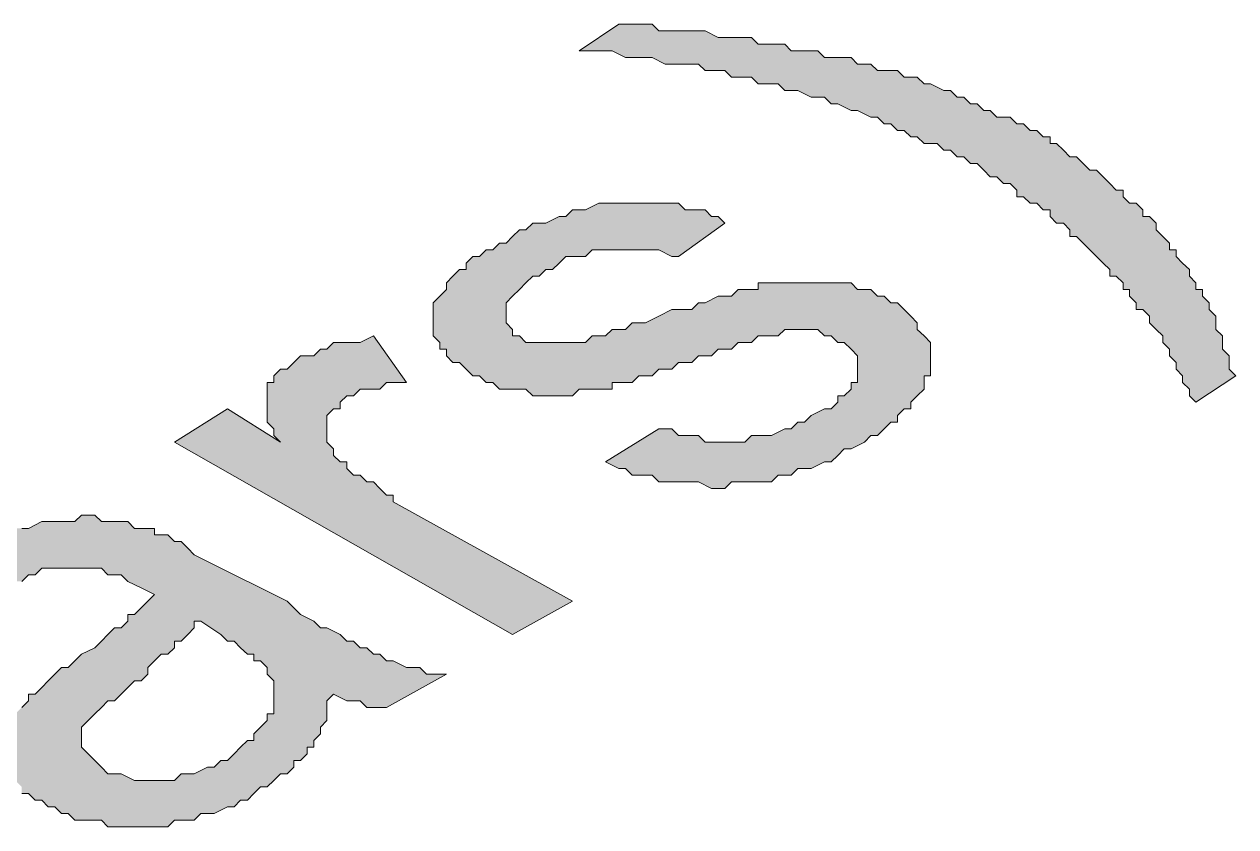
# Model space of a CAD drawing. Header units: inches. Extents: x -430764 to 256483, y 7374 to 217374.
# Drawn here: x 140218 to 143983, y 50958 to 53453 of the extents above; entities that cross this region are included whole.
import ezdxf

# ---------------------------------------------------------------- set-up
doc = ezdxf.new("R2010")
doc.units = ezdxf.units.IN
doc.header["$MEASUREMENT"] = 0
doc.layers.add('Background Stuff', color=252, linetype='Continuous', lineweight=5)
doc.layers.add('Layer 1', color=7, linetype='Continuous')

# ---------------------------------------------------------------- blocks, each defined once
blk = doc.blocks.new('block 3')
at = {"layer": 'Layer 1'}
h = blk.add_hatch(color=255, dxfattribs=at)
h.dxf.hatch_style = 2
h.paths.add_polyline_path([(842.776, -669.023), (842.158, -669.436), (842.055, -669.333), (842.055, -669.23), (841.951, -669.126), (841.951, -669.023), (841.848, -668.92), (841.848, -668.817), (841.745, -668.714), (841.745, -668.612), (841.642, -668.507), (841.642, -668.404), (841.539, -668.302), (841.438, -668.199), (841.438, -668.096), (841.333, -667.992), (841.23, -667.992), (841.23, -667.89), (841.126, -667.786), (841.126, -667.684), (841.024, -667.684), (841.024, -667.58), (840.92, -667.478), (840.818, -667.478), (840.818, -667.374), (840.714, -667.271), (840.611, -667.168), (840.509, -667.064), (840.405, -666.962), (840.303, -666.858), (840.199, -666.858), (840.199, -666.756), (840.097, -666.652), (839.992, -666.652), (839.89, -666.549), (839.89, -666.446), (839.786, -666.446), (839.684, -666.343), (839.581, -666.343), (839.478, -666.241), (839.375, -666.241), (839.375, -666.137), (839.271, -666.035), (839.168, -666.035), (839.064, -665.93), (838.962, -665.93), (838.86, -665.828), (838.757, -665.725), (838.653, -665.725), (838.549, -665.622), (838.447, -665.622), (838.344, -665.519), (838.241, -665.519), (838.137, -665.416), (837.932, -665.416), (837.828, -665.312), (837.726, -665.312), (837.622, -665.209), (837.52, -665.209), (837.416, -665.106), (837.312, -665.106), (837.209, -665.004), (837.106, -665.004), (836.9, -664.9), (836.799, -664.9), (836.592, -664.797), (836.487, -664.797), (836.386, -664.693), (836.283, -664.693), (836.18, -664.693), (835.973, -664.591), (835.87, -664.591), (835.767, -664.591), (835.664, -664.487), (835.457, -664.487), (835.354, -664.487), (835.251, -664.385), (835.148, -664.385), (834.942, -664.385), (834.838, -664.281), (834.735, -664.281), (834.632, -664.281), (834.529, -664.281), (834.428, -664.179), (834.323, -664.179), (834.116, -664.179), (834.015, -664.179), (833.91, -664.179), (833.706, -664.076), (833.603, -664.076), (833.396, -664.076), (833.293, -664.076), (833.087, -663.972), (832.881, -663.972), (832.674, -663.972), (832.571, -663.972), (833.189, -663.56), (833.396, -663.56), (833.5, -663.56), (833.706, -663.56), (833.809, -663.664), (834.015, -663.664), (834.116, -663.664), (834.222, -663.664), (834.428, -663.664), (834.529, -663.664), (834.735, -663.766), (834.838, -663.766), (834.942, -663.766), (835.148, -663.766), (835.251, -663.766), (835.354, -663.869), (835.561, -663.869), (835.664, -663.869), (835.767, -663.869), (835.87, -663.972), (836.076, -663.972), (836.18, -663.972), (836.283, -663.972), (836.386, -664.076), (836.592, -664.076), (836.693, -664.076), (836.799, -664.076), (836.9, -664.179), (837.005, -664.179), (837.106, -664.179), (837.209, -664.281), (837.312, -664.281), (837.52, -664.281), (837.622, -664.385), (837.726, -664.385), (837.828, -664.385), (837.932, -664.487), (838.034, -664.487), (838.241, -664.591), (838.344, -664.591), (838.447, -664.693), (838.549, -664.693), (838.653, -664.797), (838.757, -664.797), (838.86, -664.9), (838.962, -664.9), (839.064, -665.004), (839.271, -665.004), (839.375, -665.106), (839.478, -665.106), (839.581, -665.209), (839.684, -665.209), (839.786, -665.312), (839.89, -665.312), (839.89, -665.416), (839.992, -665.416), (840.097, -665.519), (840.199, -665.622), (840.303, -665.622), (840.405, -665.725), (840.509, -665.828), (840.611, -665.828), (840.714, -665.93), (840.818, -666.035), (840.92, -666.137), (841.024, -666.137), (841.024, -666.241), (841.126, -666.343), (841.23, -666.343), (841.333, -666.446), (841.333, -666.549), (841.438, -666.549), (841.539, -666.652), (841.539, -666.756), (841.642, -666.858), (841.745, -666.962), (841.745, -667.064), (841.848, -667.064), (841.848, -667.168), (841.951, -667.271), (842.055, -667.374), (842.055, -667.478), (842.158, -667.58), (842.158, -667.684), (842.261, -667.684), (842.261, -667.786), (842.363, -667.89), (842.363, -667.992), (842.467, -668.096), (842.467, -668.199), (842.467, -668.302), (842.569, -668.404), (842.569, -668.507), (842.569, -668.612), (842.674, -668.714), (842.674, -668.817), (842.674, -668.92)])
h = blk.add_hatch(color=255, dxfattribs=at)
h.dxf.hatch_style = 2
h.paths.add_polyline_path([(832.983, -670.362), (833.809, -669.848), (833.91, -669.848), (834.015, -669.848), (834.116, -669.951), (834.323, -669.951), (834.428, -669.951), (834.529, -670.055), (834.632, -670.055), (834.838, -670.055), (834.942, -670.055), (835.045, -670.055), (835.148, -670.055), (835.251, -669.951), (835.354, -669.951), (835.457, -669.951), (835.561, -669.951), (835.767, -669.848), (835.87, -669.848), (835.973, -669.745), (836.076, -669.745), (836.18, -669.642), (836.386, -669.539), (836.487, -669.539), (836.592, -669.436), (836.592, -669.333), (836.693, -669.333), (836.799, -669.23), (836.799, -669.126), (836.9, -669.126), (836.9, -669.023), (836.9, -668.92), (836.9, -668.817), (836.9, -668.714), (836.799, -668.612), (836.693, -668.507), (836.592, -668.507), (836.487, -668.404), (836.386, -668.404), (836.283, -668.302), (836.076, -668.302), (835.973, -668.302), (835.87, -668.302), (835.767, -668.302), (835.664, -668.404), (835.561, -668.404), (835.457, -668.404), (835.354, -668.404), (835.251, -668.507), (835.045, -668.507), (834.942, -668.612), (834.735, -668.612), (834.632, -668.714), (834.428, -668.714), (834.323, -668.817), (834.116, -668.817), (834.015, -668.92), (833.809, -668.92), (833.706, -669.023), (833.603, -669.023), (833.5, -669.023), (833.396, -669.126), (833.189, -669.126), (833.087, -669.126), (833.087, -669.23), (832.983, -669.23), (832.881, -669.23), (832.674, -669.23), (832.571, -669.23), (832.468, -669.333), (832.262, -669.333), (832.158, -669.333), (832.055, -669.333), (831.851, -669.333), (831.746, -669.23), (831.645, -669.23), (831.54, -669.23), (831.333, -669.23), (831.231, -669.126), (831.129, -669.126), (831.025, -669.023), (830.922, -669.023), (830.818, -668.92), (830.716, -668.817), (830.612, -668.817), (830.51, -668.714), (830.51, -668.612), (830.406, -668.612), (830.406, -668.507), (830.303, -668.404), (830.303, -668.302), (830.303, -668.199), (830.303, -668.096), (830.303, -667.992), (830.303, -667.89), (830.406, -667.786), (830.51, -667.684), (830.51, -667.58), (830.612, -667.478), (830.716, -667.374), (830.818, -667.374), (830.818, -667.271), (830.922, -667.168), (831.025, -667.168), (831.129, -667.064), (831.231, -667.064), (831.333, -666.962), (831.438, -666.962), (831.54, -666.858), (831.645, -666.756), (831.746, -666.756), (831.851, -666.652), (831.952, -666.652), (832.055, -666.652), (832.262, -666.549), (832.365, -666.549), (832.468, -666.446), (832.571, -666.446), (832.674, -666.446), (832.881, -666.343), (832.983, -666.343), (833.189, -666.343), (833.293, -666.343), (833.396, -666.343), (833.5, -666.343), (833.706, -666.343), (833.809, -666.343), (834.015, -666.343), (834.116, -666.343), (834.222, -666.446), (834.323, -666.446), (834.529, -666.446), (834.632, -666.549), (834.735, -666.549), (834.838, -666.652), (834.116, -667.168), (834.015, -667.168), (833.809, -667.064), (833.706, -667.064), (833.603, -667.064), (833.5, -667.064), (833.293, -667.064), (833.189, -667.064), (833.087, -667.064), (832.983, -667.064), (832.881, -667.064), (832.777, -667.064), (832.674, -667.168), (832.571, -667.168), (832.365, -667.168), (832.262, -667.271), (832.158, -667.374), (832.055, -667.374), (831.952, -667.478), (831.851, -667.478), (831.746, -667.58), (831.645, -667.684), (831.54, -667.786), (831.438, -667.89), (831.438, -667.992), (831.438, -668.096), (831.438, -668.199), (831.54, -668.302), (831.54, -668.404), (831.645, -668.404), (831.746, -668.507), (831.851, -668.507), (831.952, -668.507), (832.055, -668.507), (832.158, -668.507), (832.365, -668.507), (832.468, -668.507), (832.571, -668.507), (832.674, -668.507), (832.777, -668.404), (832.881, -668.404), (832.983, -668.404), (833.087, -668.302), (833.293, -668.302), (833.396, -668.199), (833.603, -668.199), (833.809, -668.096), (834.015, -667.992), (834.116, -667.992), (834.323, -667.992), (834.428, -667.89), (834.529, -667.89), (834.735, -667.786), (834.838, -667.786), (834.942, -667.786), (835.045, -667.684), (835.148, -667.684), (835.251, -667.684), (835.354, -667.684), (835.354, -667.58), (835.561, -667.58), (835.664, -667.58), (835.767, -667.58), (835.973, -667.58), (836.076, -667.58), (836.18, -667.58), (836.386, -667.58), (836.487, -667.58), (836.592, -667.58), (836.693, -667.58), (836.799, -667.58), (836.9, -667.684), (837.106, -667.684), (837.209, -667.786), (837.312, -667.786), (837.416, -667.89), (837.52, -667.89), (837.622, -667.992), (837.726, -668.096), (837.828, -668.199), (837.828, -668.302), (837.932, -668.404), (838.034, -668.507), (838.034, -668.612), (838.034, -668.714), (838.034, -668.817), (838.034, -668.92), (838.034, -669.023), (837.932, -669.023), (837.932, -669.126), (837.932, -669.23), (837.828, -669.333), (837.726, -669.436), (837.726, -669.539), (837.622, -669.539), (837.52, -669.642), (837.52, -669.745), (837.416, -669.745), (837.312, -669.848), (837.209, -669.951), (837.106, -669.951), (837.005, -670.055), (836.799, -670.157), (836.693, -670.157), (836.592, -670.261), (836.487, -670.362), (836.386, -670.362), (836.18, -670.467), (836.076, -670.467), (835.973, -670.467), (835.87, -670.568), (835.767, -670.568), (835.664, -670.568), (835.561, -670.673), (835.354, -670.673), (835.251, -670.673), (835.148, -670.673), (835.045, -670.673), (834.942, -670.673), (834.838, -670.775), (834.735, -670.775), (834.632, -670.775), (834.428, -670.673), (834.323, -670.673), (834.222, -670.673), (834.015, -670.673), (833.91, -670.673), (833.809, -670.673), (833.706, -670.568), (833.5, -670.568), (833.396, -670.568), (833.293, -670.467), (833.189, -670.467)])
h = blk.add_hatch(color=255, dxfattribs=at)
h.dxf.hatch_style = 2
h.paths.add_polyline_path([(831.54, -673.044), (826.283, -670.055), (827.107, -669.539), (827.933, -670.055), (827.829, -669.951), (827.829, -669.848), (827.727, -669.745), (827.727, -669.642), (827.727, -669.539), (827.727, -669.436), (827.727, -669.333), (827.727, -669.23), (827.727, -669.126), (827.829, -669.126), (827.829, -669.023), (827.933, -668.92), (828.035, -668.92), (828.139, -668.817), (828.241, -668.714), (828.346, -668.714), (828.448, -668.714), (828.552, -668.612), (828.654, -668.612), (828.757, -668.507), (828.963, -668.507), (829.067, -668.507), (829.17, -668.507), (829.376, -668.404), (829.891, -669.126), (829.685, -669.126), (829.582, -669.126), (829.478, -669.23), (829.273, -669.23), (829.17, -669.23), (829.067, -669.333), (828.963, -669.333), (828.86, -669.436), (828.86, -669.539), (828.757, -669.539), (828.654, -669.642), (828.654, -669.745), (828.654, -669.848), (828.654, -669.951), (828.654, -670.055), (828.757, -670.157), (828.757, -670.261), (828.86, -670.362), (828.963, -670.362), (828.963, -670.467), (829.067, -670.568), (829.17, -670.568), (829.273, -670.673), (829.376, -670.673), (829.478, -670.775), (829.582, -670.879), (829.685, -670.879), (829.685, -670.981), (832.468, -672.528)])
h = blk.add_hatch(color=255, dxfattribs=at)
h.dxf.hatch_style = 2
h.paths.add_polyline_path([(826.696, -672.838), (826.593, -672.838), (826.593, -672.939), (826.49, -673.044), (826.387, -673.146), (826.283, -673.146), (826.283, -673.25), (826.18, -673.353), (826.077, -673.353), (825.975, -673.456), (825.871, -673.559), (825.871, -673.661), (825.769, -673.766), (825.664, -673.766), (825.562, -673.868), (825.458, -673.972), (825.355, -674.074), (825.252, -674.074), (825.149, -674.177), (825.047, -674.28), (824.942, -674.383), (824.841, -674.487), (824.841, -674.59), (824.841, -674.693), (824.841, -674.795), (824.942, -674.899), (825.047, -675.002), (825.149, -675.105), (825.252, -675.208), (825.355, -675.208), (825.458, -675.208), (825.664, -675.312), (825.769, -675.312), (825.871, -675.312), (826.077, -675.312), (826.18, -675.312), (826.283, -675.312), (826.387, -675.208), (826.49, -675.208), (826.593, -675.208), (826.799, -675.105), (826.9, -675.105), (827.005, -675.002), (827.107, -675.002), (827.212, -674.899), (827.313, -674.795), (827.418, -674.693), (827.52, -674.693), (827.52, -674.59), (827.624, -674.487), (827.727, -674.383), (827.727, -674.28), (827.829, -674.28), (827.829, -674.177), (827.829, -674.074), (827.829, -673.972), (827.829, -673.868), (827.829, -673.766), (827.727, -673.661), (827.727, -673.559), (827.624, -673.456), (827.52, -673.456), (827.52, -673.353), (827.418, -673.353), (827.313, -673.25), (827.212, -673.146), (827.107, -673.146), (827.005, -673.044)])
h.paths.add_polyline_path([(828.757, -673.972), (828.654, -674.074), (828.654, -674.177), (828.654, -674.28), (828.654, -674.383), (828.552, -674.487), (828.552, -674.59), (828.448, -674.693), (828.448, -674.795), (828.346, -674.795), (828.346, -674.899), (828.241, -675.002), (828.139, -675.002), (828.139, -675.105), (828.035, -675.208), (827.933, -675.208), (827.829, -675.312), (827.727, -675.415), (827.624, -675.415), (827.52, -675.517), (827.418, -675.62), (827.313, -675.62), (827.212, -675.723), (827.107, -675.723), (826.9, -675.827), (826.799, -675.827), (826.696, -675.827), (826.593, -675.93), (826.49, -675.93), (826.283, -675.93), (826.18, -676.033), (826.077, -676.033), (825.975, -676.033), (825.871, -676.033), (825.769, -676.033), (825.664, -676.033), (825.458, -676.033), (825.355, -676.033), (825.252, -676.033), (825.149, -675.93), (824.942, -675.93), (824.841, -675.93), (824.736, -675.93), (824.635, -675.827), (824.53, -675.827), (824.428, -675.723), (824.323, -675.723), (824.222, -675.62), (824.119, -675.62), (824.016, -675.517), (823.913, -675.517), (823.913, -675.415), (823.809, -675.312), (823.706, -675.208), (823.706, -675.105), (823.603, -675.002), (823.603, -674.899), (823.603, -674.795), (823.603, -674.693), (823.706, -674.59), (823.706, -674.487), (823.809, -674.383), (823.809, -674.28), (823.913, -674.177), (824.016, -674.074), (824.016, -673.972), (824.119, -673.972), (824.222, -673.868), (824.323, -673.766), (824.428, -673.661), (824.53, -673.559), (824.635, -673.559), (824.736, -673.456), (824.841, -673.353), (825.047, -673.25), (825.149, -673.146), (825.252, -673.044), (825.355, -672.939), (825.458, -672.939), (825.562, -672.838), (825.562, -672.734), (825.664, -672.734), (825.769, -672.632), (825.871, -672.528), (825.975, -672.425), (825.769, -672.322), (825.562, -672.219), (825.458, -672.116), (825.355, -672.116), (825.252, -672.116), (825.149, -672.013), (824.942, -672.013), (824.841, -672.013), (824.736, -672.013), (824.53, -672.013), (824.428, -672.013), (824.323, -672.013), (824.222, -672.013), (824.119, -672.116), (824.016, -672.116), (823.913, -672.219), (823.706, -672.219), (823.603, -672.322), (823.5, -672.322), (823.398, -672.425), (823.294, -672.528), (823.191, -672.528), (823.087, -672.632), (822.985, -672.734), (822.881, -672.734), (822.778, -672.838), (822.778, -672.939), (822.675, -672.939), (822.675, -673.044), (822.675, -673.146), (822.675, -673.25), (822.675, -673.353), (822.778, -673.456), (822.881, -673.559), (822.881, -673.661), (822.985, -673.766), (822.058, -674.177), (821.954, -674.177), (821.852, -674.074), (821.747, -673.972), (821.747, -673.868), (821.645, -673.868), (821.645, -673.766), (821.542, -673.661), (821.542, -673.559), (821.542, -673.456), (821.542, -673.353), (821.542, -673.25), (821.542, -673.146), (821.542, -673.044), (821.645, -672.939), (821.645, -672.838), (821.747, -672.734), (821.852, -672.632), (821.852, -672.528), (821.954, -672.528), (822.058, -672.425), (822.058, -672.322), (822.16, -672.322), (822.264, -672.219), (822.366, -672.219), (822.47, -672.116), (822.573, -672.013), (822.675, -672.013), (822.778, -671.91), (822.881, -671.807), (822.985, -671.807), (823.087, -671.703), (823.294, -671.703), (823.398, -671.6), (823.5, -671.6), (823.603, -671.497), (823.706, -671.497), (823.809, -671.395), (823.913, -671.395), (824.016, -671.395), (824.222, -671.291), (824.323, -671.291), (824.428, -671.291), (824.635, -671.291), (824.736, -671.291), (824.841, -671.188), (824.942, -671.188), (825.047, -671.188), (825.149, -671.291), (825.252, -671.291), (825.458, -671.291), (825.562, -671.291), (825.664, -671.395), (825.871, -671.395), (825.975, -671.395), (825.975, -671.497), (826.077, -671.497), (826.18, -671.497), (826.283, -671.6), (826.387, -671.6), (826.49, -671.703), (826.593, -671.807), (826.799, -671.91), (828.035, -672.528), (828.139, -672.632), (828.241, -672.734), (828.448, -672.838), (828.552, -672.939), (828.654, -672.939), (828.86, -673.044), (828.963, -673.146), (829.067, -673.146), (829.17, -673.25), (829.273, -673.25), (829.376, -673.353), (829.478, -673.353), (829.582, -673.456), (829.685, -673.456), (829.891, -673.559), (829.995, -673.559), (830.097, -673.559), (830.201, -673.661), (830.406, -673.661), (830.51, -673.661), (829.582, -674.177), (829.376, -674.177), (829.273, -674.177), (829.17, -674.074), (829.067, -674.074), (828.963, -674.074)])
at = {"layer": 'Layer 1', "color": 255, "lineweight": 0}
for points in [[(842.776, -669.023), (842.158, -669.436), (842.055, -669.333), (842.055, -669.23), (841.951, -669.126), (841.951, -669.023), (841.848, -668.92), (841.848, -668.817), (841.745, -668.714), (841.745, -668.612), (841.642, -668.507), (841.642, -668.404), (841.539, -668.302), (841.438, -668.199), (841.438, -668.096), (841.333, -667.992), (841.23, -667.992), (841.23, -667.89), (841.126, -667.786), (841.126, -667.684), (841.024, -667.684), (841.024, -667.58), (840.92, -667.478), (840.818, -667.478), (840.818, -667.374), (840.714, -667.271), (840.611, -667.168), (840.509, -667.064), (840.405, -666.962), (840.303, -666.858), (840.199, -666.858), (840.199, -666.756), (840.097, -666.652), (839.992, -666.652), (839.89, -666.549), (839.89, -666.446), (839.786, -666.446), (839.684, -666.343), (839.581, -666.343), (839.478, -666.241), (839.375, -666.241), (839.375, -666.137), (839.271, -666.035), (839.168, -666.035), (839.064, -665.93), (838.962, -665.93), (838.86, -665.828), (838.757, -665.725), (838.653, -665.725), (838.549, -665.622), (838.447, -665.622), (838.344, -665.519), (838.241, -665.519), (838.137, -665.416), (837.932, -665.416), (837.828, -665.312), (837.726, -665.312), (837.622, -665.209), (837.52, -665.209), (837.416, -665.106), (837.312, -665.106), (837.209, -665.004), (837.106, -665.004), (836.9, -664.9), (836.799, -664.9), (836.592, -664.797), (836.487, -664.797), (836.386, -664.693), (836.283, -664.693), (836.18, -664.693), (835.973, -664.591), (835.87, -664.591), (835.767, -664.591), (835.664, -664.487), (835.457, -664.487), (835.354, -664.487), (835.251, -664.385), (835.148, -664.385), (834.942, -664.385), (834.838, -664.281), (834.735, -664.281), (834.632, -664.281), (834.529, -664.281), (834.428, -664.179), (834.323, -664.179), (834.116, -664.179), (834.015, -664.179), (833.91, -664.179), (833.706, -664.076), (833.603, -664.076), (833.396, -664.076), (833.293, -664.076), (833.087, -663.972), (832.881, -663.972), (832.674, -663.972), (832.571, -663.972), (833.189, -663.56), (833.396, -663.56), (833.5, -663.56), (833.706, -663.56), (833.809, -663.664), (834.015, -663.664), (834.116, -663.664), (834.222, -663.664), (834.428, -663.664), (834.529, -663.664), (834.735, -663.766), (834.838, -663.766), (834.942, -663.766), (835.148, -663.766), (835.251, -663.766), (835.354, -663.869), (835.561, -663.869), (835.664, -663.869), (835.767, -663.869), (835.87, -663.972), (836.076, -663.972), (836.18, -663.972), (836.283, -663.972), (836.386, -664.076), (836.592, -664.076), (836.693, -664.076), (836.799, -664.076), (836.9, -664.179), (837.005, -664.179), (837.106, -664.179), (837.209, -664.281), (837.312, -664.281), (837.52, -664.281), (837.622, -664.385), (837.726, -664.385), (837.828, -664.385), (837.932, -664.487), (838.034, -664.487), (838.241, -664.591), (838.344, -664.591), (838.447, -664.693), (838.549, -664.693), (838.653, -664.797), (838.757, -664.797), (838.86, -664.9), (838.962, -664.9), (839.064, -665.004), (839.271, -665.004), (839.375, -665.106), (839.478, -665.106), (839.581, -665.209), (839.684, -665.209), (839.786, -665.312), (839.89, -665.312), (839.89, -665.416), (839.992, -665.416), (840.097, -665.519), (840.199, -665.622), (840.303, -665.622), (840.405, -665.725), (840.509, -665.828), (840.611, -665.828), (840.714, -665.93), (840.818, -666.035), (840.92, -666.137), (841.024, -666.137), (841.024, -666.241), (841.126, -666.343), (841.23, -666.343), (841.333, -666.446), (841.333, -666.549), (841.438, -666.549), (841.539, -666.652), (841.539, -666.756), (841.642, -666.858), (841.745, -666.962), (841.745, -667.064), (841.848, -667.064), (841.848, -667.168), (841.951, -667.271), (842.055, -667.374), (842.055, -667.478), (842.158, -667.58), (842.158, -667.684), (842.261, -667.684), (842.261, -667.786), (842.363, -667.89), (842.363, -667.992), (842.467, -668.096), (842.467, -668.199), (842.467, -668.302), (842.569, -668.404), (842.569, -668.507), (842.569, -668.612), (842.674, -668.714), (842.674, -668.817), (842.674, -668.92), (842.776, -669.023)], [(832.983, -670.362), (833.809, -669.848), (833.91, -669.848), (834.015, -669.848), (834.116, -669.951), (834.323, -669.951), (834.428, -669.951), (834.529, -670.055), (834.632, -670.055), (834.838, -670.055), (834.942, -670.055), (835.045, -670.055), (835.148, -670.055), (835.251, -669.951), (835.354, -669.951), (835.457, -669.951), (835.561, -669.951), (835.767, -669.848), (835.87, -669.848), (835.973, -669.745), (836.076, -669.745), (836.18, -669.642), (836.386, -669.539), (836.487, -669.539), (836.592, -669.436), (836.592, -669.333), (836.693, -669.333), (836.799, -669.23), (836.799, -669.126), (836.9, -669.126), (836.9, -669.023), (836.9, -668.92), (836.9, -668.817), (836.9, -668.714), (836.799, -668.612), (836.693, -668.507), (836.592, -668.507), (836.487, -668.404), (836.386, -668.404), (836.283, -668.302), (836.076, -668.302), (835.973, -668.302), (835.87, -668.302), (835.767, -668.302), (835.664, -668.404), (835.561, -668.404), (835.457, -668.404), (835.354, -668.404), (835.251, -668.507), (835.045, -668.507), (834.942, -668.612), (834.735, -668.612), (834.632, -668.714), (834.428, -668.714), (834.323, -668.817), (834.116, -668.817), (834.015, -668.92), (833.809, -668.92), (833.706, -669.023), (833.603, -669.023), (833.5, -669.023), (833.396, -669.126), (833.189, -669.126), (833.087, -669.126), (833.087, -669.23), (832.983, -669.23), (832.881, -669.23), (832.674, -669.23), (832.571, -669.23), (832.468, -669.333), (832.262, -669.333), (832.158, -669.333), (832.055, -669.333), (831.851, -669.333), (831.746, -669.23), (831.645, -669.23), (831.54, -669.23), (831.333, -669.23), (831.231, -669.126), (831.129, -669.126), (831.025, -669.023), (830.922, -669.023), (830.818, -668.92), (830.716, -668.817), (830.612, -668.817), (830.51, -668.714), (830.51, -668.612), (830.406, -668.612), (830.406, -668.507), (830.303, -668.404), (830.303, -668.302), (830.303, -668.199), (830.303, -668.096), (830.303, -667.992), (830.303, -667.89), (830.406, -667.786), (830.51, -667.684), (830.51, -667.58), (830.612, -667.478), (830.716, -667.374), (830.818, -667.374), (830.818, -667.271), (830.922, -667.168), (831.025, -667.168), (831.129, -667.064), (831.231, -667.064), (831.333, -666.962), (831.438, -666.962), (831.54, -666.858), (831.645, -666.756), (831.746, -666.756), (831.851, -666.652), (831.952, -666.652), (832.055, -666.652), (832.262, -666.549), (832.365, -666.549), (832.468, -666.446), (832.571, -666.446), (832.674, -666.446), (832.881, -666.343), (832.983, -666.343), (833.189, -666.343), (833.293, -666.343), (833.396, -666.343), (833.5, -666.343), (833.706, -666.343), (833.809, -666.343), (834.015, -666.343), (834.116, -666.343), (834.222, -666.446), (834.323, -666.446), (834.529, -666.446), (834.632, -666.549), (834.735, -666.549), (834.838, -666.652), (834.116, -667.168), (834.015, -667.168), (833.809, -667.064), (833.706, -667.064), (833.603, -667.064), (833.5, -667.064), (833.293, -667.064), (833.189, -667.064), (833.087, -667.064), (832.983, -667.064), (832.881, -667.064), (832.777, -667.064), (832.674, -667.168), (832.571, -667.168), (832.365, -667.168), (832.262, -667.271), (832.158, -667.374), (832.055, -667.374), (831.952, -667.478), (831.851, -667.478), (831.746, -667.58), (831.645, -667.684), (831.54, -667.786), (831.438, -667.89), (831.438, -667.992), (831.438, -668.096), (831.438, -668.199), (831.54, -668.302), (831.54, -668.404), (831.645, -668.404), (831.746, -668.507), (831.851, -668.507), (831.952, -668.507), (832.055, -668.507), (832.158, -668.507), (832.365, -668.507), (832.468, -668.507), (832.571, -668.507), (832.674, -668.507), (832.777, -668.404), (832.881, -668.404), (832.983, -668.404), (833.087, -668.302), (833.293, -668.302), (833.396, -668.199), (833.603, -668.199), (833.809, -668.096), (834.015, -667.992), (834.116, -667.992), (834.323, -667.992), (834.428, -667.89), (834.529, -667.89), (834.735, -667.786), (834.838, -667.786), (834.942, -667.786), (835.045, -667.684), (835.148, -667.684), (835.251, -667.684), (835.354, -667.684), (835.354, -667.58), (835.561, -667.58), (835.664, -667.58), (835.767, -667.58), (835.973, -667.58), (836.076, -667.58), (836.18, -667.58), (836.386, -667.58), (836.487, -667.58), (836.592, -667.58), (836.693, -667.58), (836.799, -667.58), (836.9, -667.684), (837.106, -667.684), (837.209, -667.786), (837.312, -667.786), (837.416, -667.89), (837.52, -667.89), (837.622, -667.992), (837.726, -668.096), (837.828, -668.199), (837.828, -668.302), (837.932, -668.404), (838.034, -668.507), (838.034, -668.612), (838.034, -668.714), (838.034, -668.817), (838.034, -668.92), (838.034, -669.023), (837.932, -669.023), (837.932, -669.126), (837.932, -669.23), (837.828, -669.333), (837.726, -669.436), (837.726, -669.539), (837.622, -669.539), (837.52, -669.642), (837.52, -669.745), (837.416, -669.745), (837.312, -669.848), (837.209, -669.951), (837.106, -669.951), (837.005, -670.055), (836.799, -670.157), (836.693, -670.157), (836.592, -670.261), (836.487, -670.362), (836.386, -670.362), (836.18, -670.467), (836.076, -670.467), (835.973, -670.467), (835.87, -670.568), (835.767, -670.568), (835.664, -670.568), (835.561, -670.673), (835.354, -670.673), (835.251, -670.673), (835.148, -670.673), (835.045, -670.673), (834.942, -670.673), (834.838, -670.775), (834.735, -670.775), (834.632, -670.775), (834.428, -670.673), (834.323, -670.673), (834.222, -670.673), (834.015, -670.673), (833.91, -670.673), (833.809, -670.673), (833.706, -670.568), (833.5, -670.568), (833.396, -670.568), (833.293, -670.467), (833.189, -670.467), (832.983, -670.362)], [(831.54, -673.044), (826.283, -670.055), (827.107, -669.539), (827.933, -670.055), (827.829, -669.951), (827.829, -669.848), (827.727, -669.745), (827.727, -669.642), (827.727, -669.539), (827.727, -669.436), (827.727, -669.333), (827.727, -669.23), (827.727, -669.126), (827.829, -669.126), (827.829, -669.023), (827.933, -668.92), (828.035, -668.92), (828.139, -668.817), (828.241, -668.714), (828.346, -668.714), (828.448, -668.714), (828.552, -668.612), (828.654, -668.612), (828.757, -668.507), (828.963, -668.507), (829.067, -668.507), (829.17, -668.507), (829.376, -668.404), (829.891, -669.126), (829.685, -669.126), (829.582, -669.126), (829.478, -669.23), (829.273, -669.23), (829.17, -669.23), (829.067, -669.333), (828.963, -669.333), (828.86, -669.436), (828.86, -669.539), (828.757, -669.539), (828.654, -669.642), (828.654, -669.745), (828.654, -669.848), (828.654, -669.951), (828.654, -670.055), (828.757, -670.157), (828.757, -670.261), (828.86, -670.362), (828.963, -670.362), (828.963, -670.467), (829.067, -670.568), (829.17, -670.568), (829.273, -670.673), (829.376, -670.673), (829.478, -670.775), (829.582, -670.879), (829.685, -670.879), (829.685, -670.981), (832.468, -672.528), (831.54, -673.044)], [(828.757, -673.972), (828.654, -674.074), (828.654, -674.177), (828.654, -674.28), (828.654, -674.383), (828.552, -674.487), (828.552, -674.59), (828.448, -674.693), (828.448, -674.795), (828.346, -674.795), (828.346, -674.899), (828.241, -675.002), (828.139, -675.002), (828.139, -675.105), (828.035, -675.208), (827.933, -675.208), (827.829, -675.312), (827.727, -675.415), (827.624, -675.415), (827.52, -675.517), (827.418, -675.62), (827.313, -675.62), (827.212, -675.723), (827.107, -675.723), (826.9, -675.827), (826.799, -675.827), (826.696, -675.827), (826.593, -675.93), (826.49, -675.93), (826.283, -675.93), (826.18, -676.033), (826.077, -676.033), (825.975, -676.033), (825.871, -676.033), (825.769, -676.033), (825.664, -676.033), (825.458, -676.033), (825.355, -676.033), (825.252, -676.033), (825.149, -675.93), (824.942, -675.93), (824.841, -675.93), (824.736, -675.93), (824.635, -675.827), (824.53, -675.827), (824.428, -675.723), (824.323, -675.723), (824.222, -675.62), (824.119, -675.62), (824.016, -675.517), (823.913, -675.517)], [(823.913, -674.177), (824.016, -674.074), (824.016, -673.972), (824.119, -673.972), (824.222, -673.868), (824.323, -673.766), (824.428, -673.661), (824.53, -673.559), (824.635, -673.559), (824.736, -673.456), (824.841, -673.353), (825.047, -673.25), (825.149, -673.146), (825.252, -673.044), (825.355, -672.939), (825.458, -672.939), (825.562, -672.838), (825.562, -672.734), (825.664, -672.734), (825.769, -672.632), (825.871, -672.528), (825.975, -672.425), (825.769, -672.322), (825.562, -672.219), (825.458, -672.116), (825.355, -672.116), (825.252, -672.116), (825.149, -672.013), (824.942, -672.013), (824.841, -672.013), (824.736, -672.013), (824.53, -672.013), (824.428, -672.013), (824.323, -672.013), (824.222, -672.013), (824.119, -672.116), (824.016, -672.116), (823.913, -672.219)], [(823.913, -671.395), (824.016, -671.395), (824.222, -671.291), (824.323, -671.291), (824.428, -671.291), (824.635, -671.291), (824.736, -671.291), (824.841, -671.188), (824.942, -671.188), (825.047, -671.188), (825.149, -671.291), (825.252, -671.291), (825.458, -671.291), (825.562, -671.291), (825.664, -671.395), (825.871, -671.395), (825.975, -671.395), (825.975, -671.497), (826.077, -671.497), (826.18, -671.497), (826.283, -671.6), (826.387, -671.6), (826.49, -671.703), (826.593, -671.807), (826.799, -671.91), (828.035, -672.528), (828.139, -672.632), (828.241, -672.734), (828.448, -672.838), (828.552, -672.939), (828.654, -672.939), (828.86, -673.044), (828.963, -673.146), (829.067, -673.146), (829.17, -673.25), (829.273, -673.25), (829.376, -673.353), (829.478, -673.353), (829.582, -673.456), (829.685, -673.456), (829.891, -673.559), (829.995, -673.559), (830.097, -673.559), (830.201, -673.661), (830.406, -673.661), (830.51, -673.661), (829.582, -674.177), (829.376, -674.177), (829.273, -674.177), (829.17, -674.074), (829.067, -674.074), (828.963, -674.074), (828.757, -673.972)], [(826.696, -672.838), (826.593, -672.838), (826.593, -672.939), (826.49, -673.044), (826.387, -673.146), (826.283, -673.146), (826.283, -673.25), (826.18, -673.353), (826.077, -673.353), (825.975, -673.456), (825.871, -673.559), (825.871, -673.661), (825.769, -673.766), (825.664, -673.766), (825.562, -673.868), (825.458, -673.972), (825.355, -674.074), (825.252, -674.074), (825.149, -674.177), (825.047, -674.28), (824.942, -674.383), (824.841, -674.487), (824.841, -674.59), (824.841, -674.693), (824.841, -674.795), (824.942, -674.899), (825.047, -675.002), (825.149, -675.105), (825.252, -675.208), (825.355, -675.208), (825.458, -675.208), (825.664, -675.312), (825.769, -675.312), (825.871, -675.312), (826.077, -675.312), (826.18, -675.312), (826.283, -675.312), (826.387, -675.208), (826.49, -675.208), (826.593, -675.208), (826.799, -675.105), (826.9, -675.105), (827.005, -675.002), (827.107, -675.002), (827.212, -674.899), (827.313, -674.795), (827.418, -674.693), (827.52, -674.693), (827.52, -674.59), (827.624, -674.487), (827.727, -674.383), (827.727, -674.28), (827.829, -674.28), (827.829, -674.177), (827.829, -674.074), (827.829, -673.972), (827.829, -673.868), (827.829, -673.766), (827.727, -673.661), (827.727, -673.559), (827.624, -673.456), (827.52, -673.456), (827.52, -673.353), (827.418, -673.353), (827.313, -673.25), (827.212, -673.146), (827.107, -673.146), (827.005, -673.044), (826.696, -672.838)]]:
    blk.add_lwpolyline(points, dxfattribs=at)
blk = doc.blocks.new('Isometric')
at = {"layer": 'Layer 1', "xscale": 200, "yscale": 200, "zscale": 200}
blk.add_blockref('block 3', (-56424.1, 145184.8), dxfattribs=at)

msp = doc.modelspace()

# ---------------------------------------------------------------- block references
at = {"layer": 'Background Stuff'}
msp.add_blockref('Isometric', (31851.58203, 40980.31673), dxfattribs=at)

doc.saveas('drawing.dxf')
